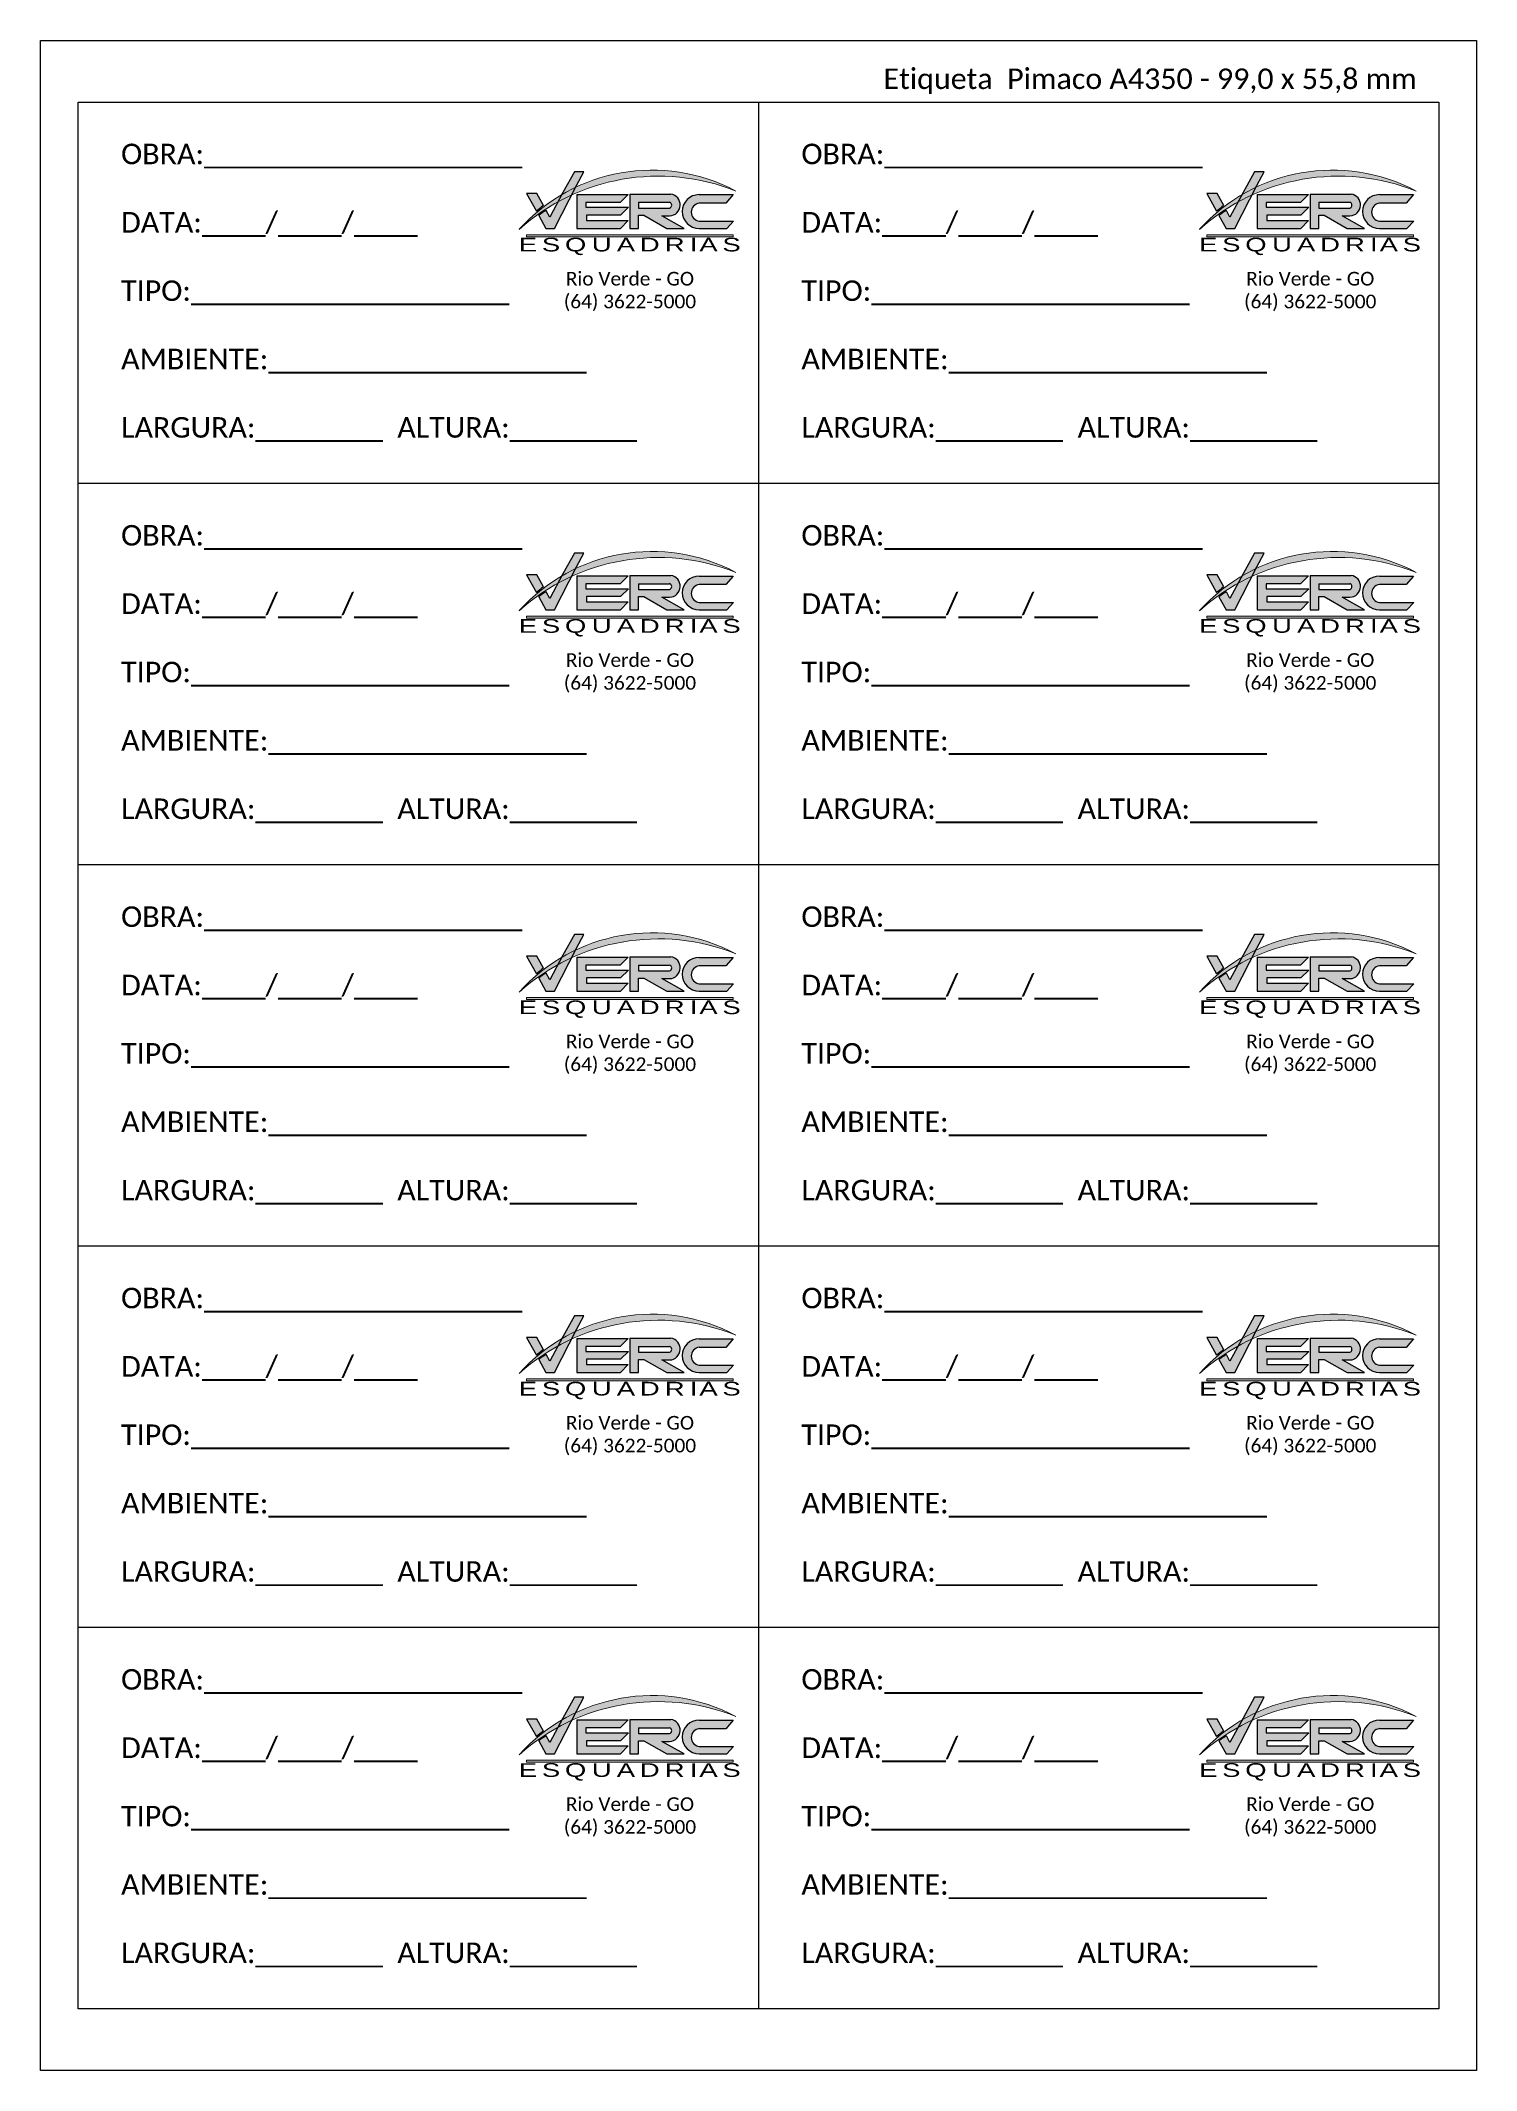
# Paper-space layout 'A4350' of a CAD drawing. Header units: millimetres. Extents: x 480 to 690, y 267 to 564.
import ezdxf

# ---------------------------------------------------------------- set-up
doc = ezdxf.new("R2010")
doc.units = ezdxf.units.MM
doc.layers.add('B-Papel', color=7, linetype='Continuous')
doc.layers.add('B-Texto', color=7, linetype='Continuous')
doc.layers.add('B-Viewport', color=252, linetype='Continuous', plot=False)
doc.layers.add('COTAS', color=7, linetype='Continuous', lineweight=20)
doc.layers.add('VERC', color=14, linetype='Continuous', lineweight=9)
doc.styles.add('B - Calibri (3mm)', font='calibri.ttf', dxfattribs={"height": 3})
doc.styles.add('Century Gothic Cotas', font='GOTHIC.TTF', dxfattribs={"width": 0.75})

# ---------------------------------------------------------------- blocks, each defined once
blk = doc.blocks.new('*U14')
h = blk.add_hatch(color=256)
h.dxf.hatch_style = 1
h.paths.add_polyline_path([(-7.8, 3.76), (-6.75, 5.79), (-8.12, 5.79), (-9.79, 2.73), (-11.73, -0.85), (-12.26, 0.12, 0.010696), (-13.34, -0.61), (-12.29, -2.52), (-11.03, -2.52)])
h = blk.add_hatch(color=256)
h.dxf.hatch_style = 1
h.paths.add_polyline_path([(-13.61, 2.59), (-15.1, 2.59), (-13.68, 0.01, -0.012535), (-12.65, 0.83)])
h.paths.add_polyline_path([(-0.21, 0.58), (-6.42, 0.58), (-6.42, 1.29), (-1.43, 1.29), (-0.26, 2.46), (-7.77, 2.46), (-7.77, -2.52), (-1.39, -2.52), (-0.23, -1.36), (-6.33, -1.36), (-6.33, -0.58), (-1.37, -0.58)])
h.paths.add_polyline_path([(5.98, 2.52), (0, 2.52), (0, -2.52), (1.25, -2.52), (1.25, -0.59), (2.03, -0.59), (5.41, -2.52), (7.93, -2.52), (4.67, -0.68), (5.81, -0.68, 0.91061)])
h.paths.add_polyline_path([(5.81, 1.31, -0.721652), (5.81, 0.46), (1.25, 0.46), (1.25, 1.31)], flags=16)
h.paths.add_polyline_path([(15.12, 2.43), (10.13, 2.43, 1), (10.13, -2.52), (14.16, -2.52), (15.16, -1.44), (10.13, -1.44, -0.877076), (10.13, 1.17), (14.03, 1.17)])
at = {"layer": 'VERC', "ltscale": 0.5}
h = blk.add_hatch(color=256, dxfattribs=at)
h.dxf.hatch_style = 1
h.paths.add_polyline_path([(15.51, 2.95, 0.344927), (-16.17, -2.65, -0.285766)])
at = {"layer": 'VERC'}
h = blk.add_hatch(color=256, dxfattribs=at)
h.dxf.hatch_style = 1
h.paths.add_polyline_path([(15.12, -3.44), (-15.1, -3.44), (-15.1, -3.72), (15.12, -3.72)])
at = {"ltscale": 0.5}
for p, q in [((-11.03, -2.52), (-7.8, 3.76)), ((-8.12, 5.79), (-9.79, 2.73)), ((-6.75, 5.79), (-8.12, 5.79)), ((-7.8, 3.76), (-6.75, 5.79)), ((-15.1, 2.59), (-13.68, 0.01)), ((-13.61, 2.59), (-15.1, 2.59)), ((-12.65, 0.83), (-13.61, 2.59)), ((-11.73, -0.85), (-12.26, 0.12)), ((-9.79, 2.73), (-11.73, -0.85)), ((-7.77, 2.46), (-7.77, -2.52)), ((-7.77, 2.46), (-0.26, 2.46)), ((-1.43, 1.29), (-6.42, 1.29)), ((-6.42, 1.29), (-6.42, 0.58)), ((-6.42, 0.58), (-0.21, 0.58)), ((-0.26, 2.46), (-1.43, 1.29)), ((-0.21, 0.58), (-1.37, -0.58)), ((0, 2.52), (0, -2.52)), ((0, 2.52), (5.98, 2.52)), ((1.25, 1.31), (5.81, 1.31)), ((1.25, 1.31), (1.25, 0.46)), ((1.25, 0.46), (5.81, 0.46)), ((10.13, 2.43), (15.12, 2.43)), ((14.03, 1.17), (10.13, 1.17)), ((15.12, 2.43), (14.03, 1.17)), ((-13.34, -0.61), (-12.29, -2.52)), ((-12.29, -2.52), (-11.03, -2.52)), ((-7.77, -2.52), (-1.39, -2.52)), ((-1.37, -0.58), (-6.33, -0.58)), ((-6.33, -0.58), (-6.33, -1.36)), ((-6.33, -1.36), (-0.23, -1.36)), ((-0.23, -1.36), (-1.39, -2.52)), ((0, -2.52), (1.25, -2.52)), ((1.25, -2.52), (1.25, -0.59)), ((1.25, -0.59), (2.03, -0.59)), ((2.03, -0.59), (5.41, -2.52)), ((7.93, -2.52), (4.67, -0.68)), ((4.67, -0.68), (5.81, -0.68)), ((5.41, -2.52), (7.93, -2.52)), ((10.13, -1.44), (15.16, -1.44)), ((10.13, -2.52), (14.16, -2.52)), ((15.16, -1.44), (14.16, -2.52))]:
    blk.add_line(p, q, dxfattribs=at)
for centre, radius, start, end in [((3.21, -20.03), 26.21, 127.2486, 130.1209), ((4.19, -25.36), 30.34, 122.852, 125.3036), ((5.75, 0.93), 1.61, 272.3258, 81.6111), ((5.67, 0.89), 0.445, 288.3677, 71.6323), ((10.13, -0.04), 2.47, 90, 270), ((10.3, -0.13), 1.32, 97.4935, 262.5065)]:
    blk.add_arc(centre, radius, start, end, dxfattribs=at)
at = {"layer": 'VERC'}
for p, q in [((-15.1, -3.44), (-15.1, -3.72)), ((-15.1, -3.44), (15.12, -3.44)), ((-15.1, -3.72), (15.12, -3.72)), ((15.12, -3.44), (15.12, -3.72))]:
    blk.add_line(p, q, dxfattribs=at)
at = {"layer": 'VERC', "ltscale": 0.5}
for centre, radius, start, end in [((3.24, -20.08), 26.1, 61.945, 138.0678), ((4.16, -25.31), 30.45, 68.1101, 131.9026)]:
    blk.add_arc(centre, radius, start, end, dxfattribs=at)
at = {"layer": 'COTAS', "insert": (0.33, -5.15), "char_height": 2, "attachment_point": 5, "style": 'Century Gothic Cotas'}
blk.add_mtext_dynamic_manual_height_columns('{\\W1.5;\\T1.26;ESQUADRIAS}', width=53.1991, gutter_width=12.5, heights=[0], dxfattribs=at)

psp = doc.layouts.new('A4350')

# ---------------------------------------------------------------- linework, layer by layer
at = {"layer": 'B-Papel'}
for p, q in [((480.34, 266.99), (480.34, 563.99)), ((480.34, 563.99), (690.34, 563.99)), ((690.34, 563.99), (690.34, 266.99)), ((690.34, 266.99), (480.34, 266.99))]:
    psp.add_line(p, q, dxfattribs=at)
at = {"layer": 'B-Viewport', "color": 9, "ltscale": 0.01, "true_color": 0xc7c8ca}
for p, q in [((585.34, 554.99), (585.34, 275.99)), ((684.84, 499.19), (485.84, 499.19)), ((684.84, 443.39), (485.84, 443.39)), ((684.84, 387.59), (485.84, 387.59)), ((684.84, 331.79), (485.84, 331.79))]:
    psp.add_line(p, q, dxfattribs=at)
at = {"layer": 'B-Viewport', "color": 9, "true_color": 0xc7c8ca}
psp.add_lwpolyline([(684.84, 275.99), (485.84, 275.99), (485.84, 554.99), (684.84, 554.99)], close=True, dxfattribs=at)

# ---------------------------------------------------------------- block references
for p in [(566.53, 539.02), (666.03, 539.02), (566.53, 483.22), (666.03, 483.22), (566.53, 427.42), (666.03, 427.42), (566.53, 371.62), (666.03, 371.62), (566.53, 315.82), (666.03, 315.82)]:
    psp.add_blockref('*U14', p)

# ---------------------------------------------------------------- texts
at = {"layer": 'B-Texto', "ltscale": 0.01, "char_height": 3, "width": 78.4893, "attachment_point": 4, "style": 'B - Calibri (3mm)'}
for insert in [(492.11, 527.09), (591.61, 527.09), (492.11, 471.29), (591.61, 471.29), (492.11, 415.49), (591.61, 415.49), (492.11, 359.69), (591.61, 359.69), (492.11, 303.89), (591.61, 303.89)]:
    psp.add_mtext('OBRA:____________________\\P\\PDATA:____/____/____\\P\\PTIPO:____________________\\P\\PAMBIENTE:____________________\\P\\PLARGURA:________  ALTURA:________', dxfattribs=dict(at, insert=insert))
at = {"layer": 'B-Texto', "char_height": 2, "width": 30.5, "attachment_point": 5, "style": 'B - Calibri (3mm)'}
for insert in [(566.54, 527.27), (666.04, 527.27), (566.54, 471.47), (666.04, 471.47), (566.54, 415.67), (666.04, 415.67), (566.54, 359.87), (666.04, 359.87), (566.54, 304.07), (666.04, 304.07)]:
    psp.add_mtext('Rio Verde - GO\\P(64) 3622-5000', dxfattribs=dict(at, insert=insert))
at = {"layer": 'B-Viewport', "color": 7, "insert": (603.62, 559.91), "char_height": 3, "width": 80.8357, "attachment_point": 1, "style": 'B - Calibri (3mm)'}
psp.add_mtext('Etiqueta  Pimaco A4350 - 99,0 x 55,8 mm', dxfattribs=at)

doc.saveas('drawing.dxf')
